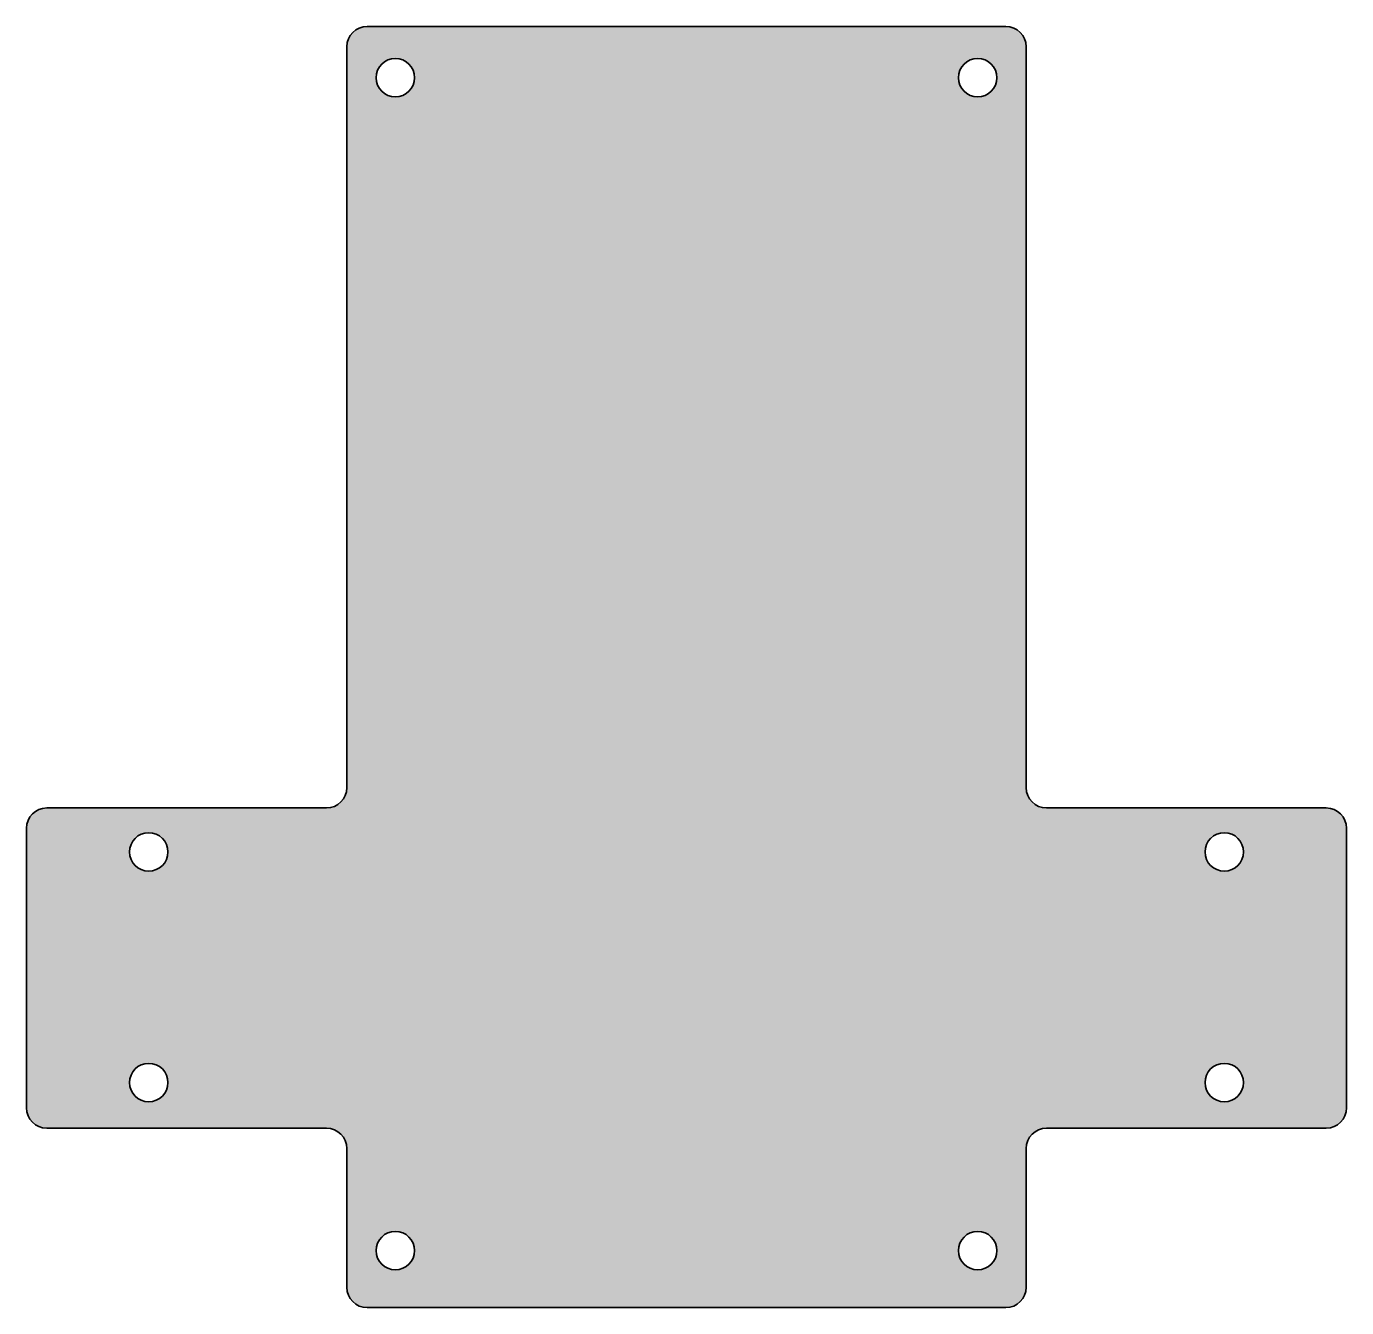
# Model space of a CAD drawing. Header units: inches. Extents: x 275 to 567, y -449 to -166.
import ezdxf

# ---------------------------------------------------------------- set-up
doc = ezdxf.new("R2010")
doc.units = ezdxf.units.IN
doc.header["$MEASUREMENT"] = 0
doc.layers.add('Layer 1', color=7, linetype='Continuous')

msp = doc.modelspace()

# ---------------------------------------------------------------- hatches: boundary and pattern name
at = {"layer": 'Layer 1', "true_color": 0x58585b}
h = msp.add_hatch(color=251, dxfattribs=at)
h.dxf.hatch_style = 2
edge = h.paths.add_edge_path()
edge.add_spline(control_points=[(562.43, -338.85), (562.43, -338.85), (500.57, -338.85), (500.57, -338.85), (498.08, -338.85), (496.06, -336.83), (496.06, -334.35), (496.06, -334.35), (496.06, -170.44), (496.06, -170.44), (496.06, -167.95), (494.05, -165.94), (491.56, -165.94), (491.56, -165.94), (350.33, -165.94), (350.33, -165.94), (347.84, -165.94), (345.83, -167.95), (345.83, -170.44), (345.83, -170.44), (345.83, -334.35), (345.83, -334.35), (345.83, -336.83), (343.81, -338.85), (341.32, -338.85), (341.32, -338.85), (279.46, -338.85), (279.46, -338.85), (276.98, -338.85), (274.96, -340.86), (274.96, -343.35), (274.96, -343.35), (274.96, -405.21), (274.96, -405.21), (274.96, -407.7), (276.98, -409.71), (279.46, -409.71), (279.46, -409.71), (341.32, -409.71), (341.32, -409.71), (343.81, -409.71), (345.83, -411.73), (345.83, -414.22), (345.83, -414.22), (345.83, -444.9), (345.83, -444.9), (345.83, -447.38), (347.84, -449.4), (350.33, -449.4), (350.33, -449.4), (491.56, -449.4), (491.56, -449.4), (494.05, -449.4), (496.06, -447.38), (496.06, -444.9), (496.06, -444.9), (496.06, -414.22), (496.06, -414.22), (496.06, -411.73), (498.08, -409.71), (500.57, -409.71), (500.57, -409.71), (562.43, -409.71), (562.43, -409.71), (564.91, -409.71), (566.93, -407.7), (566.93, -405.21), (566.93, -405.21), (566.93, -343.35), (566.93, -343.35), (566.93, -340.86), (564.91, -338.85), (562.43, -338.85)], knot_values=[0, 0, 0, 0, 1, 1, 1, 2, 2, 2, 3, 3, 3, 4, 4, 4, 5, 5, 5, 6, 6, 6, 7, 7, 7, 8, 8, 8, 9, 9, 9, 10, 10, 10, 11, 11, 11, 12, 12, 12, 13, 13, 13, 14, 14, 14, 15, 15, 15, 16, 16, 16, 17, 17, 17, 18, 18, 18, 19, 19, 19, 20, 20, 20, 21, 21, 21, 22, 22, 22, 23, 23, 23, 24, 24, 24, 24], degree=3, periodic=1)
edge = h.paths.add_edge_path()
edge.add_spline(control_points=[(302.02, -403.86), (299.67, -403.86), (297.76, -401.96), (297.76, -399.61), (297.76, -397.26), (299.67, -395.36), (302.02, -395.36), (304.36, -395.36), (306.27, -397.26), (306.27, -399.61), (306.27, -401.96), (304.36, -403.86), (302.02, -403.86)], knot_values=[0, 0, 0, 0, 1, 1, 1, 2, 2, 2, 3, 3, 3, 4, 4, 4, 4], degree=3, periodic=1)
edge = h.paths.add_edge_path()
edge.add_spline(control_points=[(302.02, -352.84), (299.67, -352.84), (297.76, -350.93), (297.76, -348.58), (297.76, -346.24), (299.67, -344.33), (302.02, -344.33), (304.36, -344.33), (306.27, -346.24), (306.27, -348.58), (306.27, -350.93), (304.36, -352.84), (302.02, -352.84)], knot_values=[0, 0, 0, 0, 1, 1, 1, 2, 2, 2, 3, 3, 3, 4, 4, 4, 4], degree=3, periodic=1)
edge = h.paths.add_edge_path()
edge.add_spline(control_points=[(356.55, -441.04), (354.2, -441.04), (352.3, -439.13), (352.3, -436.79), (352.3, -434.44), (354.2, -432.53), (356.55, -432.53), (358.9, -432.53), (360.8, -434.44), (360.8, -436.79), (360.8, -439.13), (358.9, -441.04), (356.55, -441.04)], knot_values=[0, 0, 0, 0, 1, 1, 1, 2, 2, 2, 3, 3, 3, 4, 4, 4, 4], degree=3, periodic=1)
edge = h.paths.add_edge_path()
edge.add_spline(control_points=[(356.55, -181.54), (354.2, -181.54), (352.3, -179.63), (352.3, -177.29), (352.3, -174.94), (354.2, -173.03), (356.55, -173.03), (358.9, -173.03), (360.8, -174.94), (360.8, -177.29), (360.8, -179.63), (358.9, -181.54), (356.55, -181.54)], knot_values=[0, 0, 0, 0, 1, 1, 1, 2, 2, 2, 3, 3, 3, 4, 4, 4, 4], degree=3, periodic=1)
edge = h.paths.add_edge_path()
edge.add_spline(control_points=[(485.34, -441.04), (482.99, -441.04), (481.09, -439.13), (481.09, -436.79), (481.09, -434.44), (482.99, -432.53), (485.34, -432.53), (487.69, -432.53), (489.59, -434.44), (489.59, -436.79), (489.59, -439.13), (487.69, -441.04), (485.34, -441.04)], knot_values=[0, 0, 0, 0, 1, 1, 1, 2, 2, 2, 3, 3, 3, 4, 4, 4, 4], degree=3, periodic=1)
edge = h.paths.add_edge_path()
edge.add_spline(control_points=[(485.34, -181.54), (482.99, -181.54), (481.09, -179.63), (481.09, -177.29), (481.09, -174.94), (482.99, -173.03), (485.34, -173.03), (487.69, -173.03), (489.59, -174.94), (489.59, -177.29), (489.59, -179.63), (487.69, -181.54), (485.34, -181.54)], knot_values=[0, 0, 0, 0, 1, 1, 1, 2, 2, 2, 3, 3, 3, 4, 4, 4, 4], degree=3, periodic=1)
edge = h.paths.add_edge_path()
edge.add_spline(control_points=[(539.87, -403.86), (537.53, -403.86), (535.62, -401.96), (535.62, -399.61), (535.62, -397.26), (537.53, -395.36), (539.87, -395.36), (542.22, -395.36), (544.13, -397.26), (544.13, -399.61), (544.13, -401.96), (542.22, -403.86), (539.87, -403.86)], knot_values=[0, 0, 0, 0, 1, 1, 1, 2, 2, 2, 3, 3, 3, 4, 4, 4, 4], degree=3, periodic=1)
edge = h.paths.add_edge_path()
edge.add_spline(control_points=[(539.87, -352.84), (537.53, -352.84), (535.62, -350.93), (535.62, -348.58), (535.62, -346.24), (537.53, -344.33), (539.87, -344.33), (542.22, -344.33), (544.13, -346.24), (544.13, -348.58), (544.13, -350.93), (542.22, -352.84), (539.87, -352.84)], knot_values=[0, 0, 0, 0, 1, 1, 1, 2, 2, 2, 3, 3, 3, 4, 4, 4, 4], degree=3, periodic=1)

# ---------------------------------------------------------------- linework, layer by layer
at = {"layer": 'Layer 1', "color": 179, "lineweight": 35, "true_color": 0x231f20}
for points, knots in [([(562.43, -338.85), (562.43, -338.85), (500.57, -338.85), (500.57, -338.85), (498.08, -338.85), (496.06, -336.83), (496.06, -334.35), (496.06, -334.35), (496.06, -170.44), (496.06, -170.44), (496.06, -167.95), (494.05, -165.94), (491.56, -165.94), (491.56, -165.94), (350.33, -165.94), (350.33, -165.94), (347.84, -165.94), (345.83, -167.95), (345.83, -170.44), (345.83, -170.44), (345.83, -334.35), (345.83, -334.35), (345.83, -336.83), (343.81, -338.85), (341.32, -338.85), (341.32, -338.85), (279.46, -338.85), (279.46, -338.85), (276.98, -338.85), (274.96, -340.86), (274.96, -343.35), (274.96, -343.35), (274.96, -405.21), (274.96, -405.21), (274.96, -407.7), (276.98, -409.71), (279.46, -409.71), (279.46, -409.71), (341.32, -409.71), (341.32, -409.71), (343.81, -409.71), (345.83, -411.73), (345.83, -414.22), (345.83, -414.22), (345.83, -444.9), (345.83, -444.9), (345.83, -447.38), (347.84, -449.4), (350.33, -449.4), (350.33, -449.4), (491.56, -449.4), (491.56, -449.4), (494.05, -449.4), (496.06, -447.38), (496.06, -444.9), (496.06, -444.9), (496.06, -414.22), (496.06, -414.22), (496.06, -411.73), (498.08, -409.71), (500.57, -409.71), (500.57, -409.71), (562.43, -409.71), (562.43, -409.71), (564.91, -409.71), (566.93, -407.7), (566.93, -405.21), (566.93, -405.21), (566.93, -343.35), (566.93, -343.35), (566.93, -340.86), (564.91, -338.85), (562.43, -338.85)], [0, 0, 0, 0, 1, 1, 1, 2, 2, 2, 3, 3, 3, 4, 4, 4, 5, 5, 5, 6, 6, 6, 7, 7, 7, 8, 8, 8, 9, 9, 9, 10, 10, 10, 11, 11, 11, 12, 12, 12, 13, 13, 13, 14, 14, 14, 15, 15, 15, 16, 16, 16, 17, 17, 17, 18, 18, 18, 19, 19, 19, 20, 20, 20, 21, 21, 21, 22, 22, 22, 23, 23, 23, 24, 24, 24, 24]), ([(356.55, -181.54), (354.2, -181.54), (352.3, -179.63), (352.3, -177.29), (352.3, -174.94), (354.2, -173.03), (356.55, -173.03), (358.9, -173.03), (360.8, -174.94), (360.8, -177.29), (360.8, -179.63), (358.9, -181.54), (356.55, -181.54)], [0, 0, 0, 0, 1, 1, 1, 2, 2, 2, 3, 3, 3, 4, 4, 4, 4]), ([(485.34, -181.54), (482.99, -181.54), (481.09, -179.63), (481.09, -177.29), (481.09, -174.94), (482.99, -173.03), (485.34, -173.03), (487.69, -173.03), (489.59, -174.94), (489.59, -177.29), (489.59, -179.63), (487.69, -181.54), (485.34, -181.54)], [0, 0, 0, 0, 1, 1, 1, 2, 2, 2, 3, 3, 3, 4, 4, 4, 4]), ([(302.02, -352.84), (299.67, -352.84), (297.76, -350.93), (297.76, -348.58), (297.76, -346.24), (299.67, -344.33), (302.02, -344.33), (304.36, -344.33), (306.27, -346.24), (306.27, -348.58), (306.27, -350.93), (304.36, -352.84), (302.02, -352.84)], [0, 0, 0, 0, 1, 1, 1, 2, 2, 2, 3, 3, 3, 4, 4, 4, 4]), ([(539.87, -352.84), (537.53, -352.84), (535.62, -350.93), (535.62, -348.58), (535.62, -346.24), (537.53, -344.33), (539.87, -344.33), (542.22, -344.33), (544.13, -346.24), (544.13, -348.58), (544.13, -350.93), (542.22, -352.84), (539.87, -352.84)], [0, 0, 0, 0, 1, 1, 1, 2, 2, 2, 3, 3, 3, 4, 4, 4, 4]), ([(302.02, -403.86), (299.67, -403.86), (297.76, -401.96), (297.76, -399.61), (297.76, -397.26), (299.67, -395.36), (302.02, -395.36), (304.36, -395.36), (306.27, -397.26), (306.27, -399.61), (306.27, -401.96), (304.36, -403.86), (302.02, -403.86)], [0, 0, 0, 0, 1, 1, 1, 2, 2, 2, 3, 3, 3, 4, 4, 4, 4]), ([(539.87, -403.86), (537.53, -403.86), (535.62, -401.96), (535.62, -399.61), (535.62, -397.26), (537.53, -395.36), (539.87, -395.36), (542.22, -395.36), (544.13, -397.26), (544.13, -399.61), (544.13, -401.96), (542.22, -403.86), (539.87, -403.86)], [0, 0, 0, 0, 1, 1, 1, 2, 2, 2, 3, 3, 3, 4, 4, 4, 4]), ([(356.55, -441.04), (354.2, -441.04), (352.3, -439.13), (352.3, -436.79), (352.3, -434.44), (354.2, -432.53), (356.55, -432.53), (358.9, -432.53), (360.8, -434.44), (360.8, -436.79), (360.8, -439.13), (358.9, -441.04), (356.55, -441.04)], [0, 0, 0, 0, 1, 1, 1, 2, 2, 2, 3, 3, 3, 4, 4, 4, 4]), ([(485.34, -441.04), (482.99, -441.04), (481.09, -439.13), (481.09, -436.79), (481.09, -434.44), (482.99, -432.53), (485.34, -432.53), (487.69, -432.53), (489.59, -434.44), (489.59, -436.79), (489.59, -439.13), (487.69, -441.04), (485.34, -441.04)], [0, 0, 0, 0, 1, 1, 1, 2, 2, 2, 3, 3, 3, 4, 4, 4, 4])]:
    msp.add_open_spline(points, degree=3, knots=knots, dxfattribs=at)

doc.saveas('drawing.dxf')
